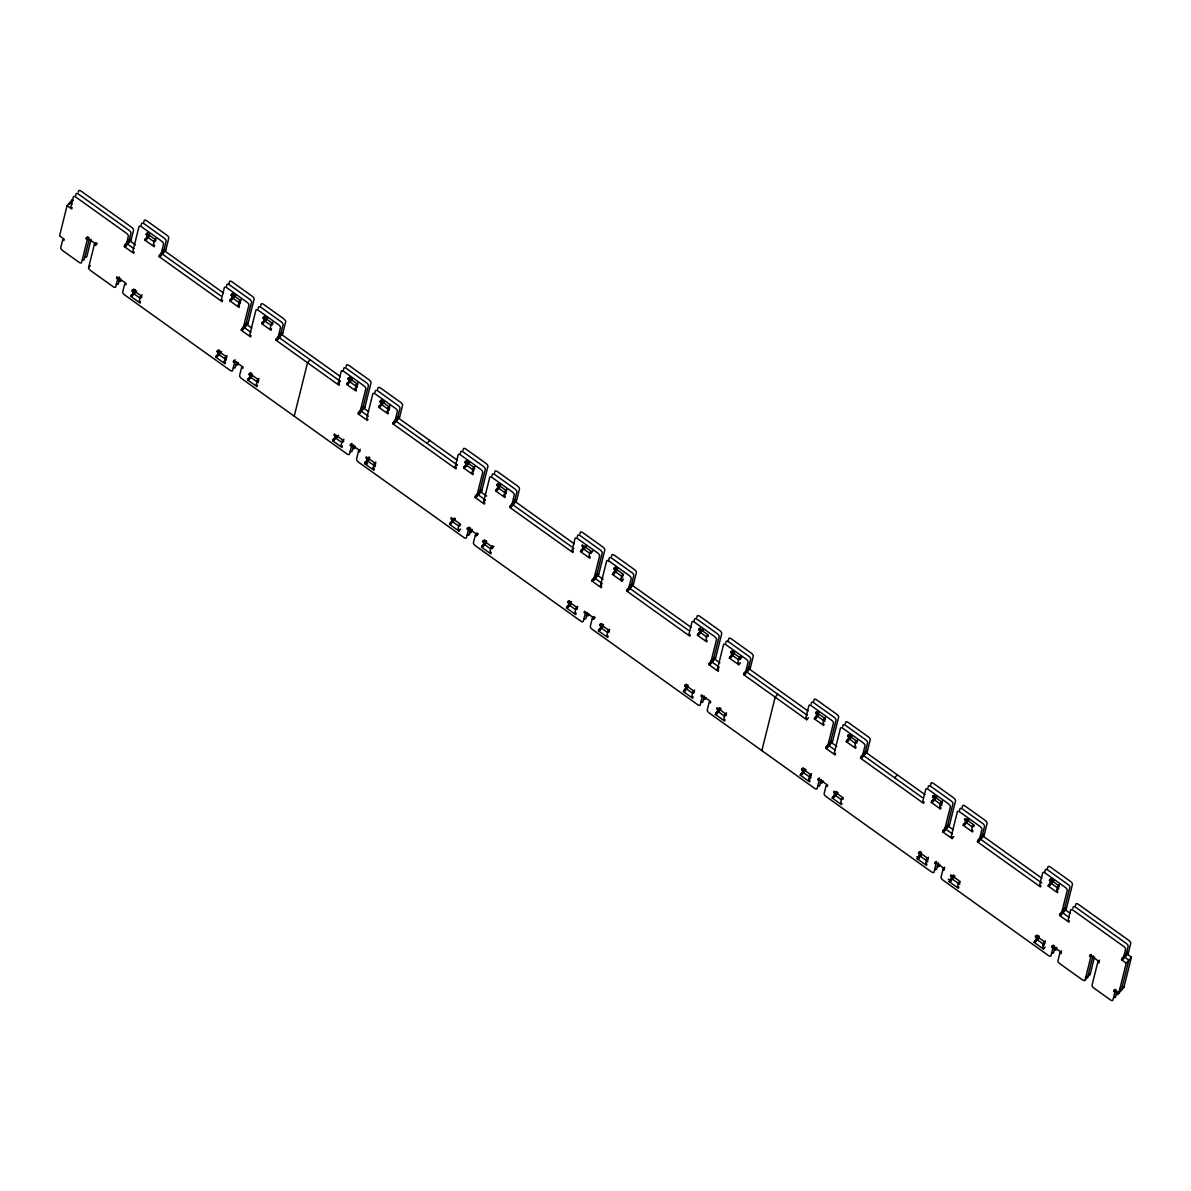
<?xml version="1.0" encoding="UTF-8"?>
<svg xmlns="http://www.w3.org/2000/svg" width="1191" height="1191" viewBox="0 0 1191 1191"><rect width="100%" height="100%" fill="white"/><g stroke="black" fill="none" stroke-linecap="round" stroke-linejoin="round"><path stroke-width="1.5" d="M73.157 200.326L72.279 199.701L67.083 205.671L59.55 235.878L64.225 239.212L63.882 240.567L62.721 239.733L60.756 247.624A2.933 1.265 41.1 0 0 62.751 250.646L78.919 262.214A2.933 1.265 41.1 0 0 81.598 262.526L87.33 239.54L89.072 237.545M69.212 204.569L69.688 202.678L72.026 204.361M71.817 201.577L72.279 199.701M75.539 195.786L76.001 193.925A2.933 1.265 41.1 0 1 78.68 194.237L128.941 230.191A2.933 1.265 41.1 0 1 130.95 233.213L128.479 243.128L127.303 242.294L126.961 243.649L133.973 248.666M78.293 192.168L78.606 190.932A2.933 1.265 41.1 0 1 81.271 191.245L131.546 227.198A2.933 1.265 41.1 0 1 133.541 230.22L131.07 240.15L125.874 246.12L124.698 245.286L129.908 239.302L131.07 240.15M87.33 239.54L86.169 238.706L86.496 237.351L95.846 244.036L95.518 245.391L94.342 244.557L96.084 242.562M89.221 239.421L84.204 259.549A2.933 1.265 41.1 0 1 82.417 259.742M91.097 239.317L86.809 256.556A2.933 1.265 41.1 0 1 85.008 256.765M119.398 277.041L117.671 279.022L115.691 286.912A2.933 1.265 41.1 0 1 113.026 286.599L90.62 270.58A2.933 1.265 41.1 0 1 88.61 267.543L94.342 244.557M160.577 256.065L165.787 250.095L164.611 249.261L159.415 255.231L160.577 256.065L163.554 244.125A2.933 1.265 41.1 0 0 161.559 241.088L141.684 226.886A2.933 1.265 41.1 0 0 139.005 226.558L132.886 251.137L134.047 251.971L133.72 253.326L124.37 246.626L124.698 245.286M125.874 246.12L128.345 236.205A2.933 1.265 41.1 0 0 126.335 233.168L76.075 197.23A2.933 1.265 41.1 0 0 73.395 196.902L70.924 206.817L72.1 207.666L71.758 209.006L67.083 205.671M119.77 278.009L118.296 283.934A2.933 1.265 41.1 0 1 116.286 284.024M124.37 246.626L129.908 239.302M121.274 279.468L120.901 280.942A2.933 1.265 41.1 0 1 118.877 281.031M141.223 225.114L141.61 223.58A2.933 1.265 41.1 0 1 144.29 223.893L164.164 238.111A2.933 1.265 41.1 0 1 166.159 241.133L163.182 253.088L162.021 252.239L161.678 253.594L220.856 295.919M143.828 222.121L144.215 220.588A2.933 1.265 41.1 0 1 146.895 220.916L166.77 235.118A2.933 1.265 41.1 0 1 168.765 238.14L165.787 250.095M142.057 294.832L140.315 296.827L139.302 300.876L140.478 301.71L140.136 303.065L130.787 296.38L135.461 290.053M131.129 295.026L132.29 295.859L133.303 291.81L132.141 290.976L132.469 289.621L141.818 296.306L141.491 297.661L140.315 296.827M156.11 238.483L154.368 240.463L153.356 244.527L154.532 245.361L154.19 246.716L144.84 240.031L149.515 233.689M145.168 238.676L146.344 239.51L147.356 235.446L146.18 234.612L146.523 233.257L155.872 239.957L155.545 241.311L154.368 240.463M146.344 239.51L148.949 236.518L149.619 233.823M242.77 329.728L247.981 323.744L246.805 322.91L241.609 328.88L242.77 329.728L248.904 305.149A2.933 1.265 41.1 0 0 246.894 302.127L227.034 287.909A2.933 1.265 41.1 0 0 224.355 287.597L221.377 299.536L222.538 300.37L222.211 301.725L159.073 256.586L159.415 255.231M159.073 256.586L164.611 249.261M226.588 286.108L226.96 284.604A2.933 1.265 41.1 0 1 229.625 284.932L249.5 299.135A2.933 1.265 41.1 0 1 251.509 302.172L245.376 326.736L244.215 325.902L243.872 327.257L250.884 332.274M229 283.86L229.55 281.627A2.933 1.265 41.1 0 1 232.23 281.939L252.105 296.157A2.933 1.265 41.1 0 1 254.1 299.179L247.981 323.744M227.005 355.588L225.278 357.583L224.265 361.632L225.427 362.466L225.084 363.821L215.735 357.136L218.682 352.789L219.844 353.638M216.077 355.781L217.238 356.615L218.251 352.566L217.09 351.717L217.417 350.377L226.781 357.062L226.439 358.417L225.278 357.583M241.058 299.224L239.317 301.219L238.304 305.283L239.48 306.117L239.138 307.472L229.789 300.772L234.463 294.445M230.131 299.432L231.292 300.266L232.305 296.202L231.143 295.368L231.471 294.013L240.82 300.698L240.493 302.052L239.317 301.219M218.682 352.789L218.34 354.144L226.35 359.876M234.567 294.564L233.898 297.274L232.721 296.44L232.394 297.795L240.403 303.526M117.671 279.022L116.495 278.188L116.837 276.833L126.186 283.532L125.844 284.887L124.683 284.039L122.718 291.929A2.933 1.265 41.1 0 0 124.713 294.966L229.923 370.207A2.933 1.265 41.1 0 0 232.602 370.52L234.567 362.63L233.406 361.796L233.734 360.441L243.098 367.141L242.756 368.481L241.579 367.647L239.614 375.537A2.933 1.265 41.1 0 0 241.624 378.559L346.834 453.816A2.933 1.265 41.1 0 0 349.514 454.128L351.479 446.238L350.303 445.404L350.645 444.049L359.995 450.734L359.667 452.089L358.491 451.255L360.218 449.26M277.488 339.673L282.699 333.703L281.523 332.87L276.312 338.839L277.488 339.673L280.466 327.719A2.933 1.265 41.1 0 0 278.471 324.696L258.596 310.494A2.933 1.265 41.1 0 0 255.916 310.166L249.797 334.745L250.959 335.579L250.616 336.934L241.267 330.235L241.609 328.88M236.681 361.617L235.208 367.543A2.933 1.265 41.1 0 1 233.421 367.736M241.267 330.235L246.805 322.91M238.304 362.585L237.813 364.55A2.933 1.265 41.1 0 1 236.012 364.744M258.134 308.722L258.521 307.174A2.933 1.265 41.1 0 1 261.186 307.501L281.061 321.719A2.933 1.265 41.1 0 1 283.071 324.741L280.093 336.681L278.917 335.847L278.59 337.202L340.403 381.403M260.74 305.73L261.127 304.196A2.933 1.265 41.1 0 1 263.792 304.509L283.666 318.726A2.933 1.265 41.1 0 1 285.676 321.749L282.699 333.703M258.953 378.44L257.226 380.435L256.214 384.485L257.375 385.318L257.048 386.673L247.698 379.989L250.631 375.641L251.807 376.49L249.202 379.467L248.026 378.634M249.202 379.467L250.214 375.418L249.038 374.57L249.381 373.23L258.73 379.914L258.387 381.269L257.226 380.435M273.007 322.076L271.28 324.071L270.268 328.135L271.429 328.969L271.101 330.324L261.737 323.624L266.412 317.297M262.08 322.285L263.256 323.118L264.268 319.054L263.092 318.22L263.434 316.866L272.784 323.55L272.441 324.905L271.28 324.071M250.631 375.641L250.289 376.996L258.313 382.728M359.682 413.322L364.893 407.352L363.717 406.518L358.506 412.488L359.682 413.322L365.816 388.757A2.933 1.265 41.1 0 0 363.806 385.735L343.931 371.518A2.933 1.265 41.1 0 0 341.251 371.205L338.274 383.145L339.45 383.978L339.107 385.333L275.984 340.194L276.312 338.839M275.984 340.194L281.523 332.87M294.222 416.18L307.546 362.764L310.151 359.771M343.112 371.205L343.901 368.093A2.933 1.265 41.1 0 1 344.154 367.825L344.988 367.781A2.933 1.265 41.1 0 1 346.536 368.525L366.411 382.743A2.933 1.265 41.1 0 1 368.406 385.765L362.287 410.344L361.111 409.51L360.784 410.85L368.376 416.284M346.09 366.724L346.462 365.22A2.933 1.265 41.1 0 1 349.142 365.548L369.016 379.765A2.933 1.265 41.1 0 1 371.011 382.787L364.893 407.352M343.916 439.196L342.174 441.176L341.162 445.24L342.338 446.074L341.996 447.429L332.646 440.744L335.579 436.397L336.755 437.231M357.955 382.832L356.228 384.827L355.216 388.876L356.392 389.725L356.049 391.065L346.7 384.38L351.375 378.053M347.028 383.026L348.204 383.874L349.216 379.81L348.04 378.976L348.382 377.621L357.732 384.306L357.389 385.661L356.228 384.827M332.974 439.39L334.15 440.223L335.162 436.159L333.986 435.325L334.329 433.971L343.678 440.67L343.35 442.01L342.174 441.176M335.579 436.397L335.252 437.752L341.921 442.531M351.479 378.172L350.809 380.882L349.633 380.048L349.291 381.403L357.315 387.135M394.4 423.281L399.595 417.297L398.434 416.463L393.224 422.448L394.4 423.281L397.377 411.327A2.933 1.265 41.1 0 0 395.367 408.305L375.493 394.087A2.933 1.265 41.1 0 0 372.828 393.774L366.694 418.339L367.87 419.172L367.528 420.527L358.178 413.843L358.506 412.488M353.712 444.734L352.104 451.136A2.933 1.265 41.1 0 1 350.318 451.344M358.178 413.843L363.717 406.518M355.201 446.178L354.71 448.158A2.933 1.265 41.1 0 1 352.923 448.352M358.491 451.255L356.526 459.145A2.933 1.265 41.1 0 0 358.521 462.168L463.746 537.409A2.933 1.265 41.1 0 0 466.41 537.736L468.376 529.846L470.117 527.851M375.046 392.315L375.418 390.782A2.933 1.265 41.1 0 1 378.098 391.11L398.806 406.027A2.933 1.265 41.1 0 1 399.968 408.349L396.99 420.289L395.829 419.455L395.486 420.81L457.299 465.011M377.636 389.338L378.023 387.804A2.933 1.265 41.1 0 1 380.703 388.117L400.578 402.335A2.933 1.265 41.1 0 1 402.573 405.357L399.595 417.297M375.865 462.048L374.138 464.028L373.125 468.093L374.287 468.926L373.944 470.281L364.595 463.597L367.543 459.25L368.704 460.083L366.099 463.076L364.937 462.242M389.919 405.684L388.177 407.679L387.164 411.729L388.34 412.577L387.998 413.917L378.649 407.233L381.582 402.9L382.758 403.734M378.991 405.878L380.152 406.726L381.165 402.662L380.003 401.829L380.331 400.474L389.695 407.158L389.353 408.513L388.177 407.679M366.099 463.076L367.111 459.011L368.853 457.031M367.543 459.25L367.2 460.604L375.21 466.336M381.582 402.9L381.254 404.255L389.263 409.987M368.704 460.083L369.374 457.389M476.594 496.93L481.789 490.96L480.628 490.126L475.417 496.096L476.594 496.93L482.712 472.365A2.933 1.265 41.1 0 0 480.717 469.343L460.843 455.126A2.933 1.265 41.1 0 0 458.163 454.798L455.185 466.753L456.361 467.587L456.019 468.941L392.881 423.788L393.224 422.448M392.881 423.788L398.434 416.463M460.202 454.054L460.768 451.821A2.933 1.265 41.1 0 1 463.016 451.851L483.323 466.351A2.933 1.265 41.1 0 1 485.318 469.373L479.184 493.952L478.023 493.104L477.68 494.459L485.288 499.892M463.001 450.332L463.373 448.828A2.933 1.265 41.1 0 1 466.038 449.156L485.913 463.359A2.933 1.265 41.1 0 1 487.923 466.396L481.789 490.96M460.634 529.042L458.907 531.037L449.543 524.338L452.491 520.005L453.652 520.839L454.337 518.13M474.867 466.44L473.14 468.435L472.127 472.485L473.289 473.318L472.946 474.673L463.597 467.989L466.544 463.656L467.706 464.49M463.939 466.634L465.1 467.468L466.113 463.418L464.952 462.584L465.294 461.23L474.643 467.914L474.301 469.269L473.14 468.435M449.885 522.998L451.061 523.832L452.074 519.767L450.898 518.934L451.24 517.579L460.589 524.263L460.247 525.618L459.086 524.784L458.073 528.849L459.235 529.682L458.907 531.037M452.491 520.005L452.148 521.36L458.833 526.139M466.544 463.656L466.202 464.996L472.887 469.775M468.376 529.846L467.214 529.012L467.557 527.658L476.906 534.342L476.564 535.697L475.403 534.863L477.129 532.868M511.296 506.875L516.507 500.905L515.331 500.071L510.135 506.041L511.296 506.875L514.274 494.935A2.933 1.265 41.1 0 0 512.279 491.913L492.404 477.695A2.933 1.265 41.1 0 0 489.724 477.383L483.606 501.947L484.767 502.781L484.439 504.135L475.075 497.451L475.417 496.096M467.229 534.953A2.933 1.265 41.1 0 0 469.016 534.744L470.609 528.342M475.075 497.451L480.628 490.126M469.016 534.744L472.231 529.295M475.403 534.863L473.423 542.754A2.933 1.265 41.1 0 0 475.432 545.776L580.642 621.017A2.933 1.265 41.1 0 0 583.322 621.345L585.287 613.454L584.126 612.606L584.453 611.266L593.803 617.95L593.475 619.305L592.299 618.471L594.041 616.476M491.943 475.924L492.33 474.39A2.933 1.265 41.1 0 1 495.009 474.718L514.884 488.92A2.933 1.265 41.1 0 1 516.879 491.943L513.902 503.897L512.74 503.064L512.398 504.418L571.576 546.743M494.548 472.946L494.935 471.398A2.933 1.265 41.1 0 1 497.615 471.725L517.475 485.943A2.933 1.265 41.1 0 1 519.484 488.965L516.507 500.905M492.776 545.642L491.034 547.637L490.022 551.701L491.198 552.535L490.856 553.889L481.506 547.19L486.181 540.863M481.849 545.85L483.01 546.684L484.022 542.62L482.846 541.786L483.189 540.431L492.538 547.116L492.211 548.47L491.034 547.637M506.815 489.293L505.088 491.288L504.076 495.337L505.252 496.171L504.91 497.525L495.56 490.841L498.493 486.509L499.669 487.342L497.064 490.32L495.888 489.486M497.064 490.32L498.076 486.27L496.9 485.437L497.243 484.082L506.592 490.766L506.249 492.121L505.088 491.288M498.493 486.509L498.151 487.848L506.175 493.58M483.01 546.684L485.615 543.692L486.285 540.982M593.49 580.538L598.701 574.568L597.525 573.734L592.329 579.704L593.49 580.538L599.624 555.974A2.933 1.265 41.1 0 0 597.614 552.937L577.739 538.734A2.933 1.265 41.1 0 0 575.074 538.406L572.097 550.361L573.258 551.195L572.916 552.55L509.793 507.396L510.135 506.041M509.793 507.396L515.331 500.071M577.293 536.918L577.665 535.429A2.933 1.265 41.1 0 1 580.345 535.742L600.219 549.959A2.933 1.265 41.1 0 1 602.229 552.981L596.096 577.546L594.934 576.712L594.592 578.067L602.184 583.501L600.502 585.555L601.678 586.389L601.336 587.744L591.987 581.059L592.329 579.704M579.898 533.925L580.27 532.437A2.933 1.265 41.1 0 1 582.95 532.749L602.825 546.967A2.933 1.265 41.1 0 1 604.82 549.989L598.701 574.568M577.724 606.398L575.982 608.393L574.97 612.442L576.146 613.291L575.804 614.63L566.454 607.946L571.129 601.619M566.797 606.591L567.958 607.44L568.97 603.375L567.809 602.542L568.137 601.187L577.501 607.872L577.159 609.226L575.982 608.393M592.939 550.882L591.212 552.877L590.036 552.043L589.024 556.093L590.2 556.926L589.858 558.281L580.508 551.597L583.441 547.25L584.617 548.098M580.851 550.242L582.012 551.076L583.024 547.026L581.863 546.178L582.191 544.838L591.54 551.522L591.212 552.877M583.441 547.25L583.114 548.604L589.783 553.383M567.958 607.44L570.563 604.447L571.233 601.738M587.282 612.933L585.927 618.352A2.933 1.265 41.1 0 1 584.126 618.546M591.987 581.059L597.525 573.734M588.89 613.886L588.518 615.36A2.933 1.265 41.1 0 1 586.508 615.449M592.299 618.471L590.334 626.347A2.933 1.265 41.1 0 0 592.329 629.384L697.554 704.625A2.933 1.265 41.1 0 0 700.234 704.938L702.199 697.048L701.023 696.214L701.365 694.859L710.714 701.559L710.372 702.898L709.211 702.065L707.246 709.955A2.933 1.265 41.1 0 0 709.24 712.977L814.45 788.234A2.933 1.265 41.1 0 0 817.13 788.546L819.095 780.656L817.934 779.822L818.262 778.467L827.626 785.152L827.283 786.507L826.107 785.673L824.142 793.563A2.933 1.265 41.1 0 0 826.152 796.585L931.362 871.827A2.933 1.265 41.1 0 0 934.042 872.154L936.007 864.264L934.831 863.43L935.173 862.076L944.523 868.76L944.195 870.115L943.019 869.281L944.761 867.286M600.502 585.555L606.636 560.976A2.933 1.265 41.1 0 1 609.316 561.303L629.19 575.521A2.933 1.265 41.1 0 1 631.185 578.543L628.208 590.483L627.032 589.649L632.242 583.679L633.404 584.513L628.208 590.483M608.467 561.065L609.241 557.998A2.933 1.265 41.1 0 1 611.906 558.311L631.781 572.529A2.933 1.265 41.1 0 1 633.791 575.551L630.813 587.505L629.637 586.657L629.295 588.012L688.487 630.337M611.459 556.539L611.832 555.006A2.933 1.265 41.1 0 1 614.511 555.334L634.386 569.536A2.933 1.265 41.1 0 1 636.381 572.573L633.404 584.513M609.673 629.25L607.946 631.245L606.934 635.294L608.095 636.143L607.767 637.483L598.403 630.798L603.078 624.471L602.512 627.3L599.922 630.277L598.745 629.443M599.922 630.277L600.934 626.228L599.758 625.394L600.1 624.039L609.45 630.724L609.107 632.079L607.946 631.245M623.548 579.139L621.806 581.134L612.457 574.449L615.405 570.102L616.566 570.936L613.961 573.928L612.799 573.094M613.961 573.928L614.973 569.879L613.812 569.03L614.154 567.69L623.503 574.375L623.161 575.729L622 574.881L620.987 578.945L622.149 579.779L621.806 581.134M615.405 570.102L615.062 571.457L621.747 576.236M616.566 570.936L617.251 568.241M710.402 664.146L715.597 658.176L714.436 657.328L709.226 663.313L710.402 664.146L716.52 639.567A2.933 1.265 41.1 0 0 714.526 636.545L694.651 622.327A2.933 1.265 41.1 0 0 691.971 622.015L688.994 633.954L690.17 634.803L689.827 636.143L626.704 591.004L627.032 589.649M626.704 591.004L632.242 583.679M694.025 621.27L694.576 619.022A2.933 1.265 41.1 0 1 697.256 619.35L717.131 633.567A2.933 1.265 41.1 0 1 719.126 636.59L713.007 661.154L711.831 660.32L711.489 661.675L718.515 666.692M696.809 617.534L697.182 616.045A2.933 1.265 41.1 0 1 699.861 616.357L719.721 630.575A2.933 1.265 41.1 0 1 721.731 633.597L715.597 658.176M694.636 690.006L692.894 692.001L691.882 696.05L693.058 696.884L692.715 698.239L683.366 691.554L688.041 685.227M683.694 690.199L684.87 691.033L685.882 686.984L684.706 686.15L685.048 684.795L694.398 691.48L694.07 692.834L692.894 692.001M697.747 633.85L698.923 634.684L699.936 630.62L698.76 629.786L699.102 628.431L708.451 635.131L708.109 636.47L706.948 635.637L705.935 639.701L707.097 640.535L706.769 641.889L697.405 635.205L700.353 630.858L701.514 631.692L702.199 628.997M700.353 630.858L700.01 632.213L706.695 636.991M745.104 674.091L750.315 668.121L749.154 667.288L743.943 673.257L745.104 674.091L748.097 662.151A2.933 1.265 41.1 0 0 746.087 659.114L726.212 644.912A2.933 1.265 41.1 0 0 723.547 644.584L717.414 669.163L718.59 669.997L718.247 671.352L708.898 664.652L709.226 663.313M704.298 696.035L702.824 701.961A2.933 1.265 41.1 0 1 700.814 702.05M708.898 664.652L714.436 657.328M705.801 697.494L705.429 698.968A2.933 1.265 41.1 0 1 703.643 699.177M725.766 643.14L726.138 641.607A2.933 1.265 41.1 0 1 728.818 641.919L749.109 656.464A2.933 1.265 41.1 0 1 750.687 659.159L747.71 671.099L746.549 670.265L746.206 671.62L807.364 715.359M727.984 641.681L728.743 638.614A2.933 1.265 41.1 0 1 731.423 638.927L751.298 653.144A2.933 1.265 41.1 0 1 753.293 656.167L750.315 668.121M726.584 712.858L724.843 714.853L723.83 718.902L725.006 719.736L724.664 721.091L715.315 714.406L719.989 708.079M740.46 662.747L738.718 664.742L729.368 658.057L734.043 651.715M729.711 656.703L730.872 657.536L731.884 653.472L730.723 652.638L731.051 651.283L740.4 657.983L740.073 659.323L738.896 658.489L740.638 656.509M715.657 713.052L716.818 713.885L717.831 709.836L719.572 707.841M720.093 708.198L719.424 710.908L718.262 710.074L717.92 711.414L724.604 716.193M730.872 657.536L733.477 654.544L734.147 651.849M738.896 658.489L737.884 662.553L739.06 663.387L738.718 664.742M808.466 717.771L806.739 719.751L743.601 674.612L743.943 673.257M743.601 674.612L749.154 667.288M761.853 750.613L775.177 697.182L777.768 694.189M806.739 719.751L807.066 718.396L805.905 717.563L808.883 705.623A2.933 1.265 41.1 0 1 811.562 705.935L831.437 720.153A2.933 1.265 41.1 0 1 833.432 723.175L827.298 747.74L826.137 746.906L831.333 740.936L832.509 741.77L827.298 747.74M811.116 704.119L811.488 702.63A2.933 1.265 41.1 0 1 813.274 702.437L834.028 717.161A2.933 1.265 41.1 0 1 836.037 720.183L829.904 744.762L828.742 743.928L828.4 745.283L835.412 750.3M813.527 701.886L814.078 699.653A2.933 1.265 41.1 0 1 816.758 699.966L836.633 714.183A2.933 1.265 41.1 0 1 838.643 717.205L832.509 741.77M811.533 773.614L809.806 775.594L808.793 779.658L809.954 780.492L809.627 781.847L800.263 775.162L804.937 768.835M800.605 773.808L801.781 774.641L802.779 770.592L801.617 769.743L801.96 768.403L811.309 775.088L810.967 776.443L809.806 775.594M825.586 717.25L823.844 719.245L822.832 723.309L824.008 724.143L823.666 725.498L814.316 718.798L818.991 712.471M814.659 717.458L815.82 718.292L816.832 714.228L815.671 713.394L815.999 712.039L825.363 718.724L825.021 720.079L823.844 719.245M862.016 757.699L867.227 751.729L866.051 750.881L860.855 756.866L862.016 757.699L864.994 745.745A2.933 1.265 41.1 0 0 862.999 742.722L843.124 728.505A2.933 1.265 41.1 0 0 840.444 728.192L834.325 752.757L835.487 753.605L835.159 754.945L825.795 748.261L826.137 746.906M821.209 779.643L819.736 785.569A2.933 1.265 41.1 0 1 817.711 785.643M825.795 748.261L831.333 740.936M822.832 780.596L822.341 782.576A2.933 1.265 41.1 0 1 820.539 782.77M842.662 726.748L843.049 725.2A2.933 1.265 41.1 0 1 845.729 725.527L865.604 739.745A2.933 1.265 41.1 0 1 867.003 741.1L867.554 742.142A2.933 1.265 41.1 0 1 867.614 742.633L864.621 754.707L863.445 753.873L863.118 755.228L922.296 797.553M845.268 723.756L845.655 722.222A2.933 1.265 41.1 0 1 848.32 722.535L868.194 736.753A2.933 1.265 41.1 0 1 870.204 739.775L867.227 751.729M832.554 796.66L833.73 797.494L834.742 793.444L833.566 792.596L833.908 791.256L843.258 797.94L842.93 799.295L841.754 798.446L840.742 802.511L841.918 803.344L841.575 804.699L832.226 798.015L836.901 791.687M857.535 740.102L855.808 742.097L854.796 746.162L855.957 746.995L855.629 748.35L846.28 741.651L850.94 735.323M846.607 740.296L847.784 741.144L848.796 737.08L847.62 736.246L847.962 734.892L857.312 741.576L856.969 742.931L855.808 742.097M851.059 735.442L850.374 738.152L849.213 737.318L848.87 738.673L855.555 743.452M944.21 831.348L949.421 825.378L948.244 824.544L943.049 830.514L944.21 831.348L950.344 806.783A2.933 1.265 41.1 0 0 948.334 803.761L928.459 789.544A2.933 1.265 41.1 0 0 925.794 789.231L922.802 801.171L923.978 802.005L923.635 803.359L860.512 758.22L860.855 756.866M860.512 758.22L866.051 750.881M928.012 787.727L928.385 786.239A2.933 1.265 41.1 0 1 931.064 786.551L950.939 800.769A2.933 1.265 41.1 0 1 952.934 803.791L946.815 828.37L945.639 827.537L945.312 828.876L952.324 833.894M930.439 785.494L930.99 783.246A2.933 1.265 41.1 0 1 933.67 783.574L953.544 797.776A2.933 1.265 41.1 0 1 955.539 800.814L949.421 825.378M928.444 857.222L926.702 859.202L925.69 863.267L926.866 864.1L926.524 865.455L917.174 858.771L920.107 854.423L921.283 855.257L918.678 858.249L917.517 857.416M918.678 858.249L919.69 854.185L918.529 853.352L918.857 851.997L928.206 858.696L927.878 860.036L926.702 859.202M942.498 800.858L940.756 802.853L939.744 806.903L940.92 807.751L940.577 809.091L931.228 802.406L935.903 796.079M931.556 801.052L932.732 801.885L933.744 797.836L932.568 797.002L932.91 795.648L942.26 802.332L941.932 803.687L940.756 802.853M920.107 854.423L919.78 855.778L927.789 861.51M953.797 836.573L952.056 838.553L942.706 831.869L943.049 830.514M938.24 862.76L936.647 869.162A2.933 1.265 41.1 0 1 934.846 869.37M942.706 831.869L948.244 824.544M939.729 864.204L939.237 866.185A2.933 1.265 41.1 0 1 937.451 866.378M943.019 869.281L941.054 877.172A2.933 1.265 41.1 0 0 943.049 880.194L1048.274 955.435A2.933 1.265 41.1 0 0 1050.938 955.763L1052.918 947.872L1054.645 945.877M952.056 838.553L952.398 837.199L951.222 836.365L957.356 811.8A2.933 1.265 41.1 0 1 960.02 812.113L979.895 826.331A2.933 1.265 41.1 0 1 981.905 829.353L978.928 841.308L977.751 840.459L982.962 834.489L984.123 835.323L978.928 841.308M959.574 810.342L959.961 808.808A2.933 1.265 41.1 0 1 962.626 809.136L982.501 823.338A2.933 1.265 41.1 0 1 984.51 826.375L981.533 838.315L980.357 837.481L980.014 838.836L1041.827 883.037M962.179 807.364L962.551 805.831A2.933 1.265 41.1 0 1 965.231 806.143L985.106 820.361A2.933 1.265 41.1 0 1 987.101 823.383L984.123 835.323M949.465 880.268L950.641 881.102L951.639 877.038L950.478 876.204L950.82 874.849L960.169 881.548L959.827 882.888L958.666 882.055L957.653 886.119L958.815 886.953L958.487 888.307L949.123 881.623L952.071 877.276L953.232 878.109L953.917 875.415M963.519 823.904L964.68 824.738L965.693 820.688L964.531 819.855L964.859 818.5L974.223 825.184L973.881 826.539L972.705 825.705L971.692 829.755L972.868 830.603L972.526 831.943L963.177 825.259L967.851 818.932M952.071 877.276L951.728 878.63L959.752 884.362M1061.121 914.956L1066.317 908.986L1065.156 908.152L1059.945 914.122L1061.121 914.956L1067.24 890.392A2.933 1.265 41.1 0 0 1065.245 887.355L1045.37 873.152A2.933 1.265 41.1 0 0 1042.691 872.824L1039.713 884.779L1040.889 885.613L1040.547 886.967L977.424 841.814L977.751 840.459M977.424 841.814L982.962 834.489M1044.73 872.08L1045.296 869.847A2.933 1.265 41.1 0 1 1047.976 870.159L1067.851 884.377A2.933 1.265 41.1 0 1 1069.846 887.399L1063.727 911.964L1062.551 911.13L1062.208 912.485L1069.22 917.502M1047.336 869.102L1047.901 866.854A2.933 1.265 41.1 0 1 1050.566 867.182L1070.441 881.385A2.933 1.265 41.1 0 1 1072.451 884.407L1066.317 908.986M1045.162 947.068L1043.435 949.063L1034.086 942.364L1037.019 938.032L1038.195 938.865L1035.589 941.858L1034.413 941.009M1035.589 941.858L1036.602 937.793L1035.426 936.96L1035.768 935.605L1045.117 942.289L1044.775 943.644L1043.614 942.81L1045.341 940.816M1059.395 884.466L1057.668 886.461L1056.655 890.511L1057.816 891.344L1057.489 892.699L1048.125 886.015L1051.072 881.668L1052.234 882.516M1048.467 884.66L1049.643 885.494L1050.656 881.444L1049.479 880.611L1049.822 879.256L1059.171 885.94L1058.829 887.295L1057.668 886.461M1037.019 938.032L1036.676 939.386L1043.361 944.165M1051.072 881.668L1050.73 883.022L1058.754 888.754M1038.195 938.865L1038.865 936.156M1043.435 949.063L1043.763 947.708L1042.601 946.875L1043.614 942.81M1052.918 947.872L1051.742 947.039L1052.085 945.684L1061.434 952.368L1061.092 953.723L1059.93 952.889L1061.657 950.894M1123.083 959.261L1128.279 953.291L1127.118 952.458L1121.907 958.427L1123.083 959.261L1125.555 949.346A2.933 1.265 41.1 0 0 1123.545 946.324L1073.285 910.371A2.933 1.265 41.1 0 0 1070.605 910.058L1068.133 919.973L1069.295 920.807L1068.967 922.162L1059.618 915.477L1059.945 914.122M1054.898 947.351L1053.544 952.77A2.933 1.265 41.1 0 1 1051.757 952.979M1059.618 915.477L1065.156 908.152M1056.759 947.321L1056.149 949.793A2.933 1.265 41.1 0 1 1054.363 949.986M1059.93 952.889L1057.965 960.78A2.933 1.265 41.1 0 0 1059.96 963.802L1082.366 979.821A2.933 1.265 41.1 0 0 1085.046 980.148L1090.241 974.164L1094.544 956.924M1072.897 908.301L1073.21 907.066A2.933 1.265 41.1 0 1 1075.875 907.393L1126.15 943.332A2.933 1.265 41.1 0 1 1128.145 946.369L1125.674 956.284L1124.512 955.45L1124.17 956.79L1128.845 960.14L1121.312 990.346L1119.853 989.304M1075.339 905.949L1075.815 904.088A2.933 1.265 41.1 0 1 1078.48 904.401L1128.755 940.354A2.933 1.265 41.1 0 1 1130.75 943.376L1128.279 953.291M1085.046 980.148L1090.777 957.147L1089.601 956.313L1089.944 954.959L1099.293 961.643L1098.965 962.998L1097.789 962.164L1099.531 960.169M1093.025 955.599L1087.651 977.156A2.933 1.265 41.1 0 1 1085.626 977.245M1097.789 962.164L1092.058 985.165A2.933 1.265 41.1 0 0 1094.053 988.188L1110.235 999.755A2.933 1.265 41.1 0 0 1112.9 1000.068L1114.865 992.177L1116.607 990.183M1114.865 992.177L1113.704 991.344L1114.032 989.989L1118.721 993.339L1123.917 987.354L1131.45 957.147L1126.775 953.812L1127.118 952.458M1118.721 993.339L1126.239 963.132L1121.565 959.782L1121.907 958.427M1116.86 991.656L1115.505 997.075A2.933 1.265 41.1 0 1 1113.719 997.284M1118.721 991.627L1118.111 994.098A2.933 1.265 41.1 0 1 1116.309 994.291M86.169 238.706L87.896 236.711M95.518 245.391L97.245 243.396M88.61 267.543L90.352 265.563M146.18 234.612L147.922 232.632M144.84 240.031L149.173 235.044M132.141 290.976L133.868 288.981M133.303 291.81L135.045 289.815M130.787 296.38L135.119 291.408M132.29 295.859L136.623 290.887M231.143 295.368L232.87 293.373M229.789 300.772L234.999 294.802M231.292 300.266L235.624 295.279M238.304 305.283L240.046 303.288M217.09 351.717L218.816 349.737M218.251 352.566L219.993 350.571M215.735 357.136L220.067 352.164M217.238 356.615L221.586 351.643M224.265 361.632L225.992 359.637M263.092 318.22L264.834 316.225M264.268 319.054L265.995 317.059M261.737 323.624L266.084 318.652M263.256 323.118L267.588 318.131M233.406 361.796L235.133 359.801M249.038 374.57L250.78 372.589M250.214 375.418L251.941 373.423M247.698 379.989L252.03 375.001M338.274 383.145L340.016 381.15M348.04 378.976L349.782 376.981M349.216 379.81L350.943 377.815M346.7 384.38L351.896 378.41M348.204 383.874L352.536 378.887M355.216 388.876L356.943 386.896M332.646 440.744L336.979 435.757M334.15 440.223L338.482 435.251M380.003 401.829L381.73 399.834M381.165 402.662L382.906 400.667M378.649 407.233L382.981 402.26M380.152 406.726L384.485 401.739M350.303 445.404L352.045 443.409M387.164 411.729L388.906 409.749M364.595 463.597L369.805 457.612M373.125 468.093L374.852 466.098M427.048 443.38L429.653 440.387M455.185 466.753L456.912 464.758M464.952 462.584L466.678 460.589M466.113 463.418L467.855 461.423M463.597 467.989L467.944 463.016M465.1 467.468L469.448 462.495M472.127 472.485L473.854 470.505M449.543 524.338L454.754 518.368M451.061 523.832L455.394 518.844M496.9 485.437L498.642 483.442M483.606 501.947L485.332 499.952M498.076 486.27L499.803 484.275M495.56 490.841L500.756 484.871M467.214 529.012L468.941 527.018M504.076 495.337L505.818 493.357M476.564 535.697L478.306 533.702M482.846 541.786L484.588 539.791M484.022 542.62L485.764 540.625M481.506 547.19L486.702 541.22M492.211 548.47L493.937 546.49M572.097 550.361L573.824 548.366M580.508 551.597L585.704 545.627M582.012 551.076L586.344 546.103M567.809 602.542L569.536 600.547M566.454 607.946L570.787 602.974M613.812 569.03L615.539 567.05M614.973 569.879L616.715 567.884M612.457 574.449L617.667 568.479M620.987 578.945L622.714 576.95M593.475 619.305L595.202 617.31M599.758 625.394L601.5 623.399M600.934 626.228L602.661 624.233M598.403 630.798L603.614 624.828M698.76 629.786L700.502 627.791M697.405 635.205L702.616 629.22M698.923 634.684L703.256 629.711M684.706 686.15L686.448 684.155M685.882 686.984L687.609 684.989M683.366 691.554L687.698 686.582M684.87 691.033L687.475 688.056L686.299 687.222L685.956 688.562L692.641 693.341M730.723 652.638L732.45 650.643M717.414 669.163L719.156 667.168M729.368 658.057L734.564 652.072M740.073 659.323L741.799 657.343M715.315 714.406L719.647 709.434M716.818 713.885L721.165 708.913M815.671 713.394L817.398 711.399M814.316 718.798L818.649 713.826M815.82 718.292L818.425 715.3L817.264 714.466L816.922 715.821L824.931 721.552M801.617 769.743L803.344 767.763M802.779 770.592L804.52 768.597M800.263 775.162L804.61 770.175M801.781 774.641L806.113 769.669M808.793 779.658L810.52 777.663M847.62 736.246L849.362 734.251M848.796 737.08L850.523 735.085M846.28 741.651L850.612 736.678M847.784 741.144L852.116 736.157M817.934 779.822L819.661 777.827M834.742 793.444L836.469 791.449M832.226 798.015L836.558 793.027M833.73 797.494L838.062 792.521M894.679 777.797L897.285 774.82M932.568 797.002L934.31 795.007M933.744 797.836L935.471 795.841M931.228 802.406L935.56 797.434M932.732 801.885L937.064 796.913M939.744 806.903L941.486 804.922M918.529 853.352L920.256 851.357M919.69 854.185L921.432 852.205M917.174 858.771L921.506 853.783M925.69 863.267L927.432 861.272M965.693 820.688L967.434 818.693M963.177 825.259L967.509 820.286M964.68 824.738L969.027 819.765M934.831 863.43L936.573 861.435M951.639 877.038L953.381 875.057M949.123 881.623L954.333 875.638M950.641 881.102L954.974 876.129M1049.479 880.611L1051.221 878.616M1050.656 881.444L1052.382 879.449M1048.125 886.015L1052.472 881.042M1049.643 885.494L1053.975 880.521M1056.655 890.511L1058.382 888.516M1035.426 936.96L1037.167 934.965M1036.602 937.793L1038.329 935.798M1034.086 942.364L1039.281 936.394M1042.601 946.875L1044.328 944.88M1051.742 947.039L1053.484 945.044M1089.601 956.313L1091.343 954.319M1121.565 959.782L1126.775 953.812M1126.239 963.132L1131.45 957.147M1113.704 991.344L1115.431 989.349M148.949 236.518L147.773 235.684L147.446 237.039L154.115 241.818M265.846 320.126L264.685 319.292L264.342 320.647L271.027 325.426M733.477 654.544L732.301 653.71L731.974 655.065L738.643 659.844M935.337 798.908L934.161 798.074L933.833 799.429L941.843 805.161M967.286 821.76L966.124 820.927L965.782 822.281L972.466 827.045M164.284 250.616L223.461 292.941M281.18 334.209L340.373 376.535M398.092 417.818L457.27 460.143M515.003 501.426L574.181 543.751M631.9 585.034L691.093 627.359M748.811 668.642L807.989 710.967M865.708 752.236L924.901 794.561M982.62 835.844L1041.797 878.169M129.566 240.656L135.417 244.84M246.477 324.265L251.733 328.031M363.374 407.873L368.644 411.639M480.286 491.481L486.717 496.081M597.197 575.074L603.033 579.258M714.094 658.683L719.945 662.866M831.005 742.291L836.841 746.474M947.902 825.899L953.172 829.651M1064.814 909.507L1070.069 913.259M1122.458 986.312L1123.917 987.354M134.896 292.882L133.72 292.048L133.392 293.388L140.062 298.167M367.111 459.011L365.95 458.178L366.277 456.823L375.641 463.522L375.299 464.862L374.138 464.028M485.615 543.692L484.439 542.858L484.112 544.213L490.781 548.991M570.563 604.447L569.402 603.614L569.06 604.968L575.744 609.747M602.512 627.3L601.351 626.466L601.008 627.821L607.693 632.585M717.831 709.836L716.669 709.002L716.997 707.648L726.361 714.332L726.019 715.687L724.843 714.853M804.372 771.649L803.21 770.815L802.868 772.17L810.892 777.902M836.335 794.501L835.159 793.668L834.817 795.022L841.501 799.801M365.071 462.004L367.706 463.88M916.862 856.627L919.497 858.503M948.289 879.092L950.909 880.968M471.621 531.767A2.933 1.265 41.1 0 1 469.373 531.722M1090.241 974.164A2.933 1.265 41.1 0 1 1088.455 974.372"/></g></svg>
